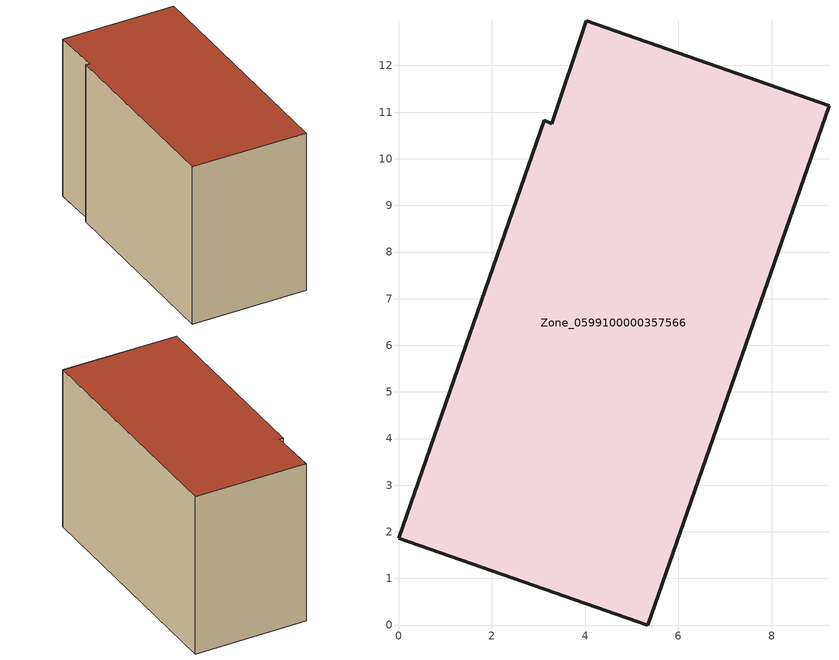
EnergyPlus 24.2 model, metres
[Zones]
Zone_0599100000357566
 floor ground (C_G): 0,1.86 3.12,10.82 3.29,10.75 4.03,12.96 9.23,11.14 5.35,0 z0
 wall outside (C_F): 0,1.86 5.35,0 9.23,11.14 4.03,12.96 3.29,10.75 3.12,10.82 0,1.86 z0:8.07
 roof outside (C_R): 3.12,10.82 0,1.86 5.35,0 9.23,11.14 4.03,12.96 3.29,10.75 z8.07
[BUILDING]
Pand.0599100000357566: North Axis=0; Terrain=City; Loads Convergence Tolerance Value=0.04; Temperature Convergence Tolerance Value=0.4; Solar Distribution=FullExterior; Maximum Number of Warmup Days=25; Minimum Number of Warmup Days=1
[Site:Location]
Rotterdam.The.Hague.AP_ZH_NLD Design_Conditions: Latitude=51.96; Longitude=4.45; Time Zone=1; Elevation=-4.5
[SITE:GROUNDTEMPERATURE:BUILDINGSURFACE]
18, 18, 18, 18, 18, 18, 18, 18, 18, 18, 18, 18
[MATERIAL] Thermal Absorptance=0.9; Solar Absorptance=0.7; Visible Absorptance=0.7
Name | Roughness | Thickness | Conductivity | Density | Specific Heat
G.TC.1992-2005 | MediumSmooth | 0.15 | 0.06 | 540 | 1210
F.TC.1992-2005 | Rough | 0.3 | 0.12 | 1920 | 840
R.TC.1992-2005 | MediumRough | 0.2 | 0.08 | 1500 | 1000
[CONSTRUCTION]
C_G: G.TC.1992-2005
C_F: F.TC.1992-2005
C_R: R.TC.1992-2005
[ZONE]
Zone_0599100000357566: Type=1; Multiplier=1; Ceiling Height=Autocalculate; Volume=Autocalculate; Floor Area=autocalculate; Part of Total Floor Area=Yes
[ZONEINFILTRATION:DESIGNFLOWRATE]
Infil_Zone_0599100000357566: Zone or ZoneList or Space or SpaceList=Zone_0599100000357566; Schedule=AlwaysOn; Design Flow Rate Calculation Method=Flow/Area; Flow Rate per Floor Area=0.0015; Constant Term Coefficient=1; Temperature Term Coefficient=0; Velocity Term Coefficient=0; Velocity Squared Term Coefficient=0
[HVACTEMPLATE:ZONE:IDEALLOADSAIRSYSTEM]
Zone_0599100000357566: Maximum Heating Supply Air Temperature=50; Minimum Cooling Supply Air Temperature=13; Maximum Heating Supply Air Humidity Ratio=0.0156; Minimum Cooling Supply Air Humidity Ratio=0.0077; Heating Limit=NoLimit; Cooling Limit=NoLimit; Dehumidification Control Type=ConstantSensibleHeatRatio; Cooling Sensible Heat Ratio=0.7; Dehumidification Setpoint=60; Humidification Control Type=None; Humidification Setpoint=30; Outdoor Air Method=None; Outdoor Air Flow Rate per Person=0.00944; Outdoor Air Flow Rate per Zone Floor Area=0; Outdoor Air Flow Rate per Zone=0; Demand Controlled Ventilation Type=None; Outdoor Air Economizer Type=NoEconomizer; Heat Recovery Type=None; Sensible Heat Recovery Effectiveness=0.7; Latent Heat Recovery Effectiveness=0.65
[ZONECONTROL:THERMOSTAT]
ThermostatControl_Zone_0599100000357566: Zone or ZoneList=Zone_0599100000357566; Control Type Schedule=DualSetpointControlType; Control 1=Thermostat_Zone_0599100000357566; Temperature Difference Between Cutout And Setpoint=0
[THERMOSTATSETPOINT:DUALSETPOINT]
Thermostat_Zone_0599100000357566: Heating Setpoint Temperature Schedule=HeatingSetpoint_Zone_0599100000357566; Cooling Setpoint Temperature Schedule=CoolingSetpoint_Zone_0599100000357566
[SCHEDULE:COMPACT]
HeatingSetpoint_Zone_0599100000357566: Through: 12/31, For: AllDays, Until: 24:00, 21
CoolingSetpoint_Zone_0599100000357566: Through: 12/31, For: AllDays, Until: 24:00, 24
DualSetpointControlType: Through: 12/31, For: AllDays, Until: 24:00, 4
AlwaysOn: Through: 12/31, For: AllDays, Until: 24:00, 1
